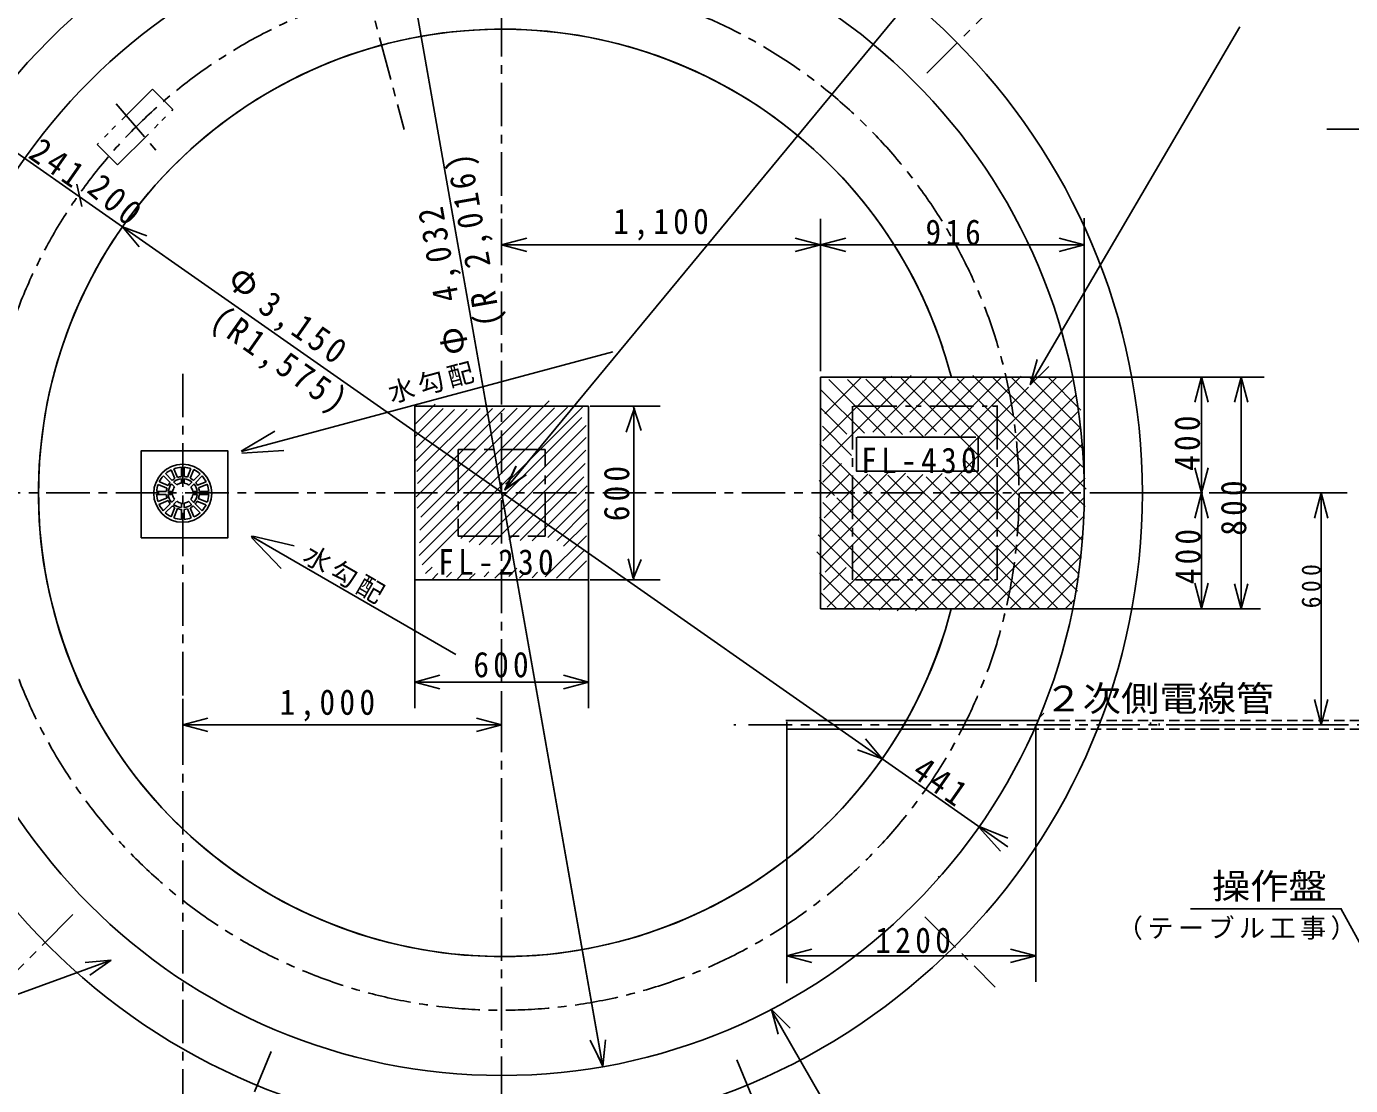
# Model space of a CAD drawing. Units: millimetres at full size, sheet at 1:30. Extents: x -5636 to 5974, y -4212 to 4128.
# Drawn here: x -3242 to 1326, y -1398 to 2256 of the extents above; entities that cross this region are included whole.
import ezdxf
from ezdxf.enums import TextEntityAlignment as Align

# ---------------------------------------------------------------- set-up
doc = ezdxf.new("R2010")
doc.units = ezdxf.units.MM
doc.header["$LTSCALE"] = 30
for name, pattern in [('CHAIN1', [8, 5, -1, 1, -1]), ('DASHED1', [1.8, 1.2, -0.6]), ('DASHED2', [3, 2, -1]), ('DOUBLE_CHAIN1', [8.8, 5, -1, 0.6, -0.6, 0.6, -1])]:
    doc.linetypes.add(name, pattern=pattern)
doc.layers.add('0-0', color=7, linetype='Continuous')
doc.styles.add('ＭＳ ゴシック', font='')
doc.styles.get('ＭＳ ゴシック').set_extended_font_data('MS Gothic')

msp = doc.modelspace()

# ---------------------------------------------------------------- linework, layer by layer
at = {"layer": '0-0', "linetype": 'CHAIN1'}
for p, q in [((-1603.12, 3262.5), (-1603.12, -1504.19)), ((-135.87, 2095.23), (257.43, 2488.54)), ((-2086.55, 2450.25), (-1939.28, 1900.65)), ((-2933.36, 1989.22), (-2794.89, 1828.1)), ((-2703.12, 1058.34), (-2703.12, -2835.36)), ((-393.13, 946.88), (-393.13, 346.88)), ((106.88, 946.88), (106.88, 346.88)), ((-4134.38, 646.88), (854.92, 646.88)), ((-801.56, -153.13), (-795.54, -153.13)), ((-750.98, -153.13), (1641.05, -153.13)), ((-622.63, -138.13), (239.65, -138.13)), ((-619.34, -168.13), (236.36, -168.13)), ((657.62, -138.13), (660.94, -138.13)), ((660.91, -168.13), (660.94, -168.13)), ((-3082.07, -808.06), (-3546.88, -1272.87)), ((-143.02, -815.21), (100.11, -1058.34)), ((-2397.83, -1280.82), (-2551.98, -1652.97)), ((-791.29, -1309.34), (-680.56, -1576.68))]:
    msp.add_line(p, q, dxfattribs=at)
at = {"layer": '0-0', "color": 4}
for q in [(-1998.27, 2888.95), (-1279.27, -1278.16), (-1248.68, -1272.77)]:
    msp.add_line((-1253.91, -1332.54), q, dxfattribs=at)
at = {"layer": '0-0'}
for p, q in [((-1998.08, 2886.63), (-1254.12, -1333.27)), ((943.89, 2255.35), (220.57, 1020.13)), ((-1603.12, 2047.82), (-1603.12, 1943.84)), ((4246.88, 1902.16), (1244.27, 1902.16)), ((-3347.03, 1869.81), (142.72, -573.74)), ((-3069.06, 1711.88), (-3051.94, 1634.85)), ((-2911.7, 1564.99), (-2827.13, 1534.21)), ((-2911.7, 1564.99), (-2853.85, 1496.04)), ((-1603.12, 1592.78), (-1603.12, 1475.51)), ((-503.13, 1592.78), (-503.13, 1475.51)), ((-503.13, 1587.99), (-503.13, 1067.27)), ((406.88, 1594.81), (406.88, 646.15)), ((406.88, 1592.78), (406.88, 1475.51)), ((-1603.12, 1502.78), (-1516.19, 1526.07)), ((-503.13, 1502.78), (-416.19, 1526.07)), ((406.88, 1502.78), (319.94, 1526.07)), ((-503.13, 1502.78), (-1603.12, 1502.78)), ((-1603.12, 1502.78), (-1516.19, 1479.48)), ((-503.13, 1502.78), (-590.06, 1479.48)), ((-503.13, 1502.78), (-416.19, 1479.48)), ((406.88, 1502.78), (319.94, 1479.48)), ((-2500.35, 789.99), (-1219.13, 1133.29)), ((220.57, 1020.13), (244.4, 1106.92)), ((-190.73, 1051.72), (-495.49, 746.96)), ((21.97, 1051.85), (413.63, 660.2)), ((220.57, 1020.13), (284.6, 1083.38)), ((1027.89, 1046.88), (-503.13, 1046.88)), ((-503.13, 1046.88), (-503.13, 246.87)), ((-275.07, 1046.74), (-494.53, 827.28)), ((-360.54, 1047.72), (-488.1, 920.15)), ((313.66, 1046.99), (-480.12, 253.21)), ((-473.97, 1038.68), (-279.85, 844.56)), ((365.4, 1035.09), (-424.23, 245.46)), ((-410.17, 1038.52), (-220.15, 848.49)), ((-346.97, 1038.96), (-145.89, 837.87)), ((-137.19, 1041.62), (-322.65, 856.16)), ((-290.41, 1046.03), (-103.16, 858.78)), ((-67.35, 1047.82), (-259.85, 855.32)), ((-256.64, 1049.45), (-258.14, 1047.95)), ((-224.19, 1043.45), (397.91, 421.35)), ((-6.56, 1044.97), (-195.06, 856.47)), ((-151.33, 1034.24), (396.99, 485.91)), ((60.26, 1048.15), (-143.26, 844.63)), ((-99, 1045.54), (384.62, 561.93)), ((122.85, 1047.11), (-76.46, 847.79)), ((-30.97, 1041.15), (410.14, 600.04)), ((189.07, 1049.68), (-19.66, 840.95)), ((214.86, 1011.83), (5.16, 802.13)), ((93.02, 1044.44), (402.16, 735.3)), ((153.2, 1047.9), (402.5, 798.61)), ((220.63, 1044.12), (396.54, 868.21)), ((280.81, 1047.57), (395.3, 933.08)), ((811.24, 1047.39), (787.95, 960.46)), ((811.24, 646.88), (811.24, 1047.39)), ((811.24, 1047.39), (834.53, 960.46)), ((948.51, 1046.58), (925.21, 959.65)), ((948.51, 1046.58), (948.51, 246.53)), ((948.51, 1046.58), (971.8, 959.65)), ((-1438.71, 965.01), (-1885.09, 518.63)), ((-501.9, 1002.97), (-351.69, 852.75)), ((376.7, 982.75), (-354.34, 251.72)), ((-1722.22, 936.06), (-1903.96, 754.31)), ((-1832.09, 953.46), (-1903.83, 881.72)), ((-1903.12, 946.88), (-1303.12, 946.88)), ((-1804.5, 938.63), (-1901.87, 841.26)), ((-1593.22, 937.78), (-1897.72, 633.28)), ((-1765.75, 934.95), (-1896.48, 804.22)), ((-1677.09, 938.76), (-1895.51, 720.35)), ((-1549.68, 938.89), (-1894.04, 594.53)), ((-1635.16, 938.27), (-1893.42, 680)), ((-1375.55, 943.31), (-1887.31, 431.56)), ((-1420.68, 940.61), (-1886.2, 475.09)), ((-1499.78, 946.37), (-1882.39, 563.75)), ((-1589.82, 676.95), (-1324, 942.77)), ((-1303.12, 946.88), (-1303.12, 346.88)), ((-1056.57, 946.88), (-1297.97, 946.88)), ((-1144.35, 940.71), (-1173.29, 856.11)), ((-1148.8, 947.39), (-1122.08, 862.79)), ((-1146.57, 946.88), (-1146.57, 346.88)), ((-503.55, 940.97), (-412.61, 850.03)), ((387.24, 929.65), (-300.12, 242.29)), ((-1326.75, 907.26), (-1744.14, 489.87)), ((-1715.02, 476.56), (-1311.91, 879.67)), ((-496.7, 877.56), (-395.77, 776.63)), ((393.66, 872.43), (-238.63, 240.15)), ((-2501.39, 791.47), (-2385.18, 860.25)), ((-1311.43, 837.73), (-1680.96, 468.2)), ((-376, 838.9), (33.01, 838.9)), ((40.98, 836.24), (40.98, 721.7)), ((-2499.01, 784.36), (-2354.35, 793.84)), ((-1312.53, 794.2), (-1638.01, 468.73)), ((-505.49, 815.64), (-330.74, 640.89)), ((397.93, 813.07), (-174.89, 240.24)), ((-2708.12, 735.54), (-2708.12, 703.63)), ((-2698.12, 735.5), (-2698.12, 703.96)), ((-2687.17, 701.29), (-2674.86, 731)), ((-1590.88, 657.08), (-1553.48, 738.94)), ((-1315.23, 749.08), (-1578.26, 486.05)), ((-496.15, 742.66), (-381.96, 628.47)), ((-430.48, 748.33), (-494.51, 684.3)), ((392.66, 744.15), (-104.44, 247.05)), ((-2.52, 758.14), (385.25, 370.38)), ((811.24, 646.88), (787.95, 733.81)), ((811.24, 646.88), (834.53, 733.81)), ((-2746.88, 683.25), (-2769.81, 706.18)), ((-2739.64, 690.16), (-2763.08, 713.59)), ((-2730.66, 696.59), (-2743.04, 726.48)), ((-2724.04, 674.56), (-2734.77, 685.28)), ((-2721.55, 700.74), (-2733.83, 730.37)), ((-2708.12, 696.07), (-2708.12, 680.42)), ((-2698.12, 695.56), (-2698.12, 680.42)), ((-2690.33, 693.66), (-2690.26, 693.83)), ((-2677.63, 698.19), (-2665.57, 727.31)), ((-2666.17, 689.99), (-2643.43, 712.73)), ((-2658.59, 683.43), (-2636.36, 705.66)), ((-2652.61, 673.34), (-2622.82, 685.68)), ((-1571.16, 705.28), (-1877.25, 399.19)), ((-1592.37, 658.31), (-1519.05, 710.5)), ((-1591.79, 657.49), (-1518.47, 709.69)), ((-1319.53, 702.35), (-1539.26, 482.63)), ((-507.15, 690.02), (-455.01, 637.88)), ((-209.36, 714.89), (-501.59, 422.67)), ((-271.16, 716.74), (-498.88, 489.01)), ((-339.95, 711.58), (-490.86, 560.67)), ((-149.56, 711.05), (-487.03, 373.58)), ((-401.74, 713.43), (-483.68, 631.49)), ((-82.77, 714.2), (-395.45, 401.52)), ((-335.3, 709.09), (-263.76, 637.55)), ((-270.74, 708.17), (-191.93, 629.35)), ((-203.76, 704.83), (-138.28, 639.35)), ((-137.99, 702.69), (-60.39, 625.09)), ((-73.43, 701.78), (11.45, 616.9)), ((409.59, 697.44), (-39.59, 248.27)), ((-17.36, 709.35), (383.98, 308)), ((-2793.1, 651.88), (-2759.94, 651.88)), ((-2793.1, 641.88), (-2760.11, 641.88)), ((-2758.11, 663.25), (-2788.52, 675.85)), ((-2754.11, 672.42), (-2783.92, 684.77)), ((-2752.88, 651.88), (-2737.98, 651.88)), ((-2752.88, 641.88), (-2737.59, 641.88)), ((-2750.22, 659.98), (-2750.3, 660.02)), ((-2731.2, 667.57), (-2742.09, 678.47)), ((-2704.04, 646.88), (-2703.74, 647.18)), ((-2704.04, 646.88), (-2702.82, 646.88)), ((-2682.13, 674.04), (-2671.29, 684.87)), ((-2675.14, 666.88), (-2664.23, 677.79)), ((-2669.28, 651.88), (-2654.09, 651.88)), ((-2668.71, 641.88), (-2654.09, 641.88)), ((-2655.27, 661.42), (-2655.09, 661.49)), ((-2648.71, 664.13), (-2618.42, 676.68)), ((-2646.2, 641.88), (-2613.51, 641.88)), ((-2645.82, 651.88), (-2614.99, 651.88)), ((-1307.88, 671.58), (-1498.28, 481.18)), ((-269.17, 642.96), (125.46, 248.33)), ((749.32, 646.88), (548.98, 646.88)), ((572.99, 649.58), (572.99, 645.32)), ((811.24, 646.88), (787.95, 559.94)), ((811.24, 646.88), (834.53, 559.94)), ((811.24, 248.5), (811.24, 646.88)), ((1314.43, 646.88), (837.59, 646.88)), ((1224.43, 646.88), (1201.13, 559.94)), ((1224.43, -153.13), (1224.43, 646.88)), ((1224.43, 646.88), (1247.72, 559.94)), ((-2788.45, 617.08), (-2757.28, 629.99)), ((-2785.24, 607.58), (-2754.02, 620.51)), ((-2771.32, 584.84), (-2746.86, 609.31)), ((-2764.25, 577.77), (-2739.22, 602.8)), ((-2743.77, 564.65), (-2730.49, 596.71)), ((-2741.78, 614.38), (-2731.37, 624.8)), ((-2734.9, 607.12), (-2724.3, 617.72)), ((-2728.13, 602.4), (-2728.09, 602.5)), ((-2708.12, 612.11), (-2708.12, 596.98)), ((-2698.12, 610.89), (-2698.12, 596.98)), ((-2683.79, 618.33), (-2672.55, 607.09)), ((-2665.21, 564.72), (-2677.93, 595.42)), ((-2675.93, 624.62), (-2664.92, 613.6)), ((-2667.5, 602.04), (-2643.75, 578.29)), ((-2660.59, 609.28), (-2636.35, 585.03)), ((-2657.53, 630.94), (-2657.44, 630.9)), ((-2654.39, 618.82), (-2623.62, 606.07)), ((-2649.64, 627.67), (-2619.45, 615.17)), ((-1312.18, 624.85), (-1443.47, 493.56)), ((-494.72, 613.95), (-128.91, 248.14)), ((-446.96, 629.83), (-64.62, 247.49)), ((-384.6, 631.11), (-1.45, 247.95)), ((-328.88, 639.02), (61.17, 248.98)), ((-192.2, 629.62), (190.88, 246.55)), ((-137.8, 638.87), (252.93, 248.14)), ((-72.78, 637.49), (319.46, 245.24)), ((364.07, 264.28), (6.84, 621.5)), ((405.91, 630.12), (23.59, 247.8)), ((-2734.54, 560.81), (-2721.28, 592.81)), ((-2708.12, 590.59), (-2708.12, 555.78)), ((-2698.12, 590.22), (-2698.12, 556.61)), ((-2674.29, 560.51), (-2687.27, 591.84)), ((-1305.31, 589.29), (-1412.37, 482.23)), ((-506.62, 562.21), (-191.53, 247.12)), ((404.52, 565.1), (87.32, 247.9)), ((-1309.6, 542.57), (-1389.18, 463)), ((-510.55, 502.5), (-255.82, 247.77)), ((-2466.93, 497.83), (-1760.62, 90.03)), ((-2465.81, 492.65), (-2363.84, 385.93)), ((-2461.07, 497.4), (-2318.78, 464.2)), ((-2445.86, 485.66), (-2430.62, 476.86)), ((-1310.71, 499.04), (-1452.6, 357.15)), ((400.84, 497.78), (152.17, 249.11)), ((-1316.6, 450.72), (-1413.97, 353.36)), ((-1310.29, 412.53), (-1370.95, 351.86)), ((-1148.8, 352.95), (-1166.61, 419.74)), ((-1148.8, 350.72), (-1122.08, 417.51)), ((-515.81, 444.12), (-318.44, 246.75)), ((396.01, 429.31), (215.35, 248.65)), ((-1842.96, 391.05), (-1865.61, 368.41)), ((-1844.39, 347.2), (-1822.74, 368.85)), ((-1775.83, 373.33), (-1792.89, 356.27)), ((-1735.84, 370.89), (-1755.73, 351)), ((-1694.87, 369.44), (-1713.79, 350.51)), ((-1646.97, 374.91), (-1663.88, 358)), ((-1609.95, 369.51), (-1626.73, 352.73)), ((-1550.19, 386.84), (-1578.41, 358.62)), ((-1523.05, 371.55), (-1541.26, 353.34)), ((-1479.11, 373.07), (-1497.73, 354.45)), ((-506.19, 370.86), (-381.05, 245.72)), ((-414.36, 389.97), (-492.23, 312.1)), ((-1903.12, -95.49), (-1903.12, 346.27)), ((-1303.12, -95.49), (-1303.12, 346.27)), ((-1056.57, 346.88), (-1297.97, 346.88)), ((388.9, 358.56), (278.52, 248.18)), ((811.24, 248.5), (787.95, 335.44)), ((811.24, 248.5), (834.53, 335.44)), ((948.51, 246.53), (925.21, 333.46)), ((948.51, 246.53), (971.8, 333.46)), ((-502.85, 303.88), (-445.34, 246.37)), ((373.77, 279.78), (342.26, 248.27)), ((1015.41, 246.87), (-503.13, 246.87)), ((-1903.12, -5.49), (-1816.19, 17.8)), ((-1303.12, -5.49), (-1390.06, 17.8)), ((-1903.12, -5.49), (-1303.12, -5.49)), ((-1903.12, -5.49), (-1816.19, -28.79)), ((-1303.12, -5.49), (-1390.06, -28.79)), ((-2703.12, -63.12), (-2703.12, -170.3)), ((-1603.12, -63.12), (-1603.12, -170.3)), ((1224.43, -153.13), (1201.13, -66.19)), ((1224.43, -153.13), (1247.72, -66.19)), ((-2703.12, -153.12), (-2616.19, -129.82)), ((-1603.12, -153.12), (-1690.06, -129.82)), ((-2703.12, -153.12), (-1603.12, -153.12)), ((-2703.12, -153.12), (-2616.19, -176.41)), ((-1603.12, -153.12), (-1690.06, -176.41)), ((-619.34, -142.68), (-619.34, -1044.24)), ((-619.34, -168.13), (236.36, -168.13)), ((-616.05, -138.13), (249.52, -138.13)), ((239.65, -155.85), (239.65, -1039.77)), ((637.88, -168.13), (644.4, -168.13)), ((641.17, -138.13), (644.4, -138.13)), ((1314.43, -153.13), (837.59, -153.12)), ((-290.42, -270.46), (-348.27, -201.51)), ((-290.42, -270.46), (-374.99, -239.68)), ((44.18, -504.29), (143.04, -543.83)), ((44.18, -507.11), (117.62, -589.03)), ((-97.57, -679.16), (-92.78, -676.76)), ((773.44, -787.5), (1293.75, -787.5)), ((1292.6, -786.65), (1375.3, -937.87)), ((-619.34, -950.37), (-532.41, -927.08)), ((-619.34, -950.37), (239.65, -950.37)), ((-619.34, -950.37), (-532.41, -973.66)), ((239.65, -950.37), (152.71, -927.08)), ((239.65, -950.37), (152.71, -973.66)), ((-2950.11, -964.99), (-3039.77, -972.81)), ((-2950.11, -964.99), (-3023.85, -1016.59)), ((-168.75, -2010.94), (-673.56, -1136.59)), ((-672.04, -1135.71), (-649.4, -1220.21)), ((-668.42, -1139.34), (-607.54, -1200.22)), ((-1253.98, -1330.25), (-1297.41, -1241.74)), ((-1253.98, -1331.92), (-1244.8, -1240.07)), ((-1253.15, -1332.34), (-1254.4, -1332.34))]:
    msp.add_line(p, q, dxfattribs=at)
at = {"layer": '0-0', "linetype": 'DOUBLE_CHAIN1'}
for p, q in [((-389.49, 946.88), (114.34, 946.88)), ((-382.81, 346.88), (106.88, 346.88))]:
    msp.add_line(p, q, dxfattribs=at)
at = {"layer": '0-0', "linetype": 'DASHED2'}
msp.add_line((267.19, -112.5), (253.12, -126.56), dxfattribs=at)
at = {"layer": '0-0', "linetype": 'DASHED1'}
for p, q in [((843.75, -168.13), (239.65, -168.13)), ((843.75, -138.13), (242.94, -138.13)), ((634.99, -145.6), (634.99, -152.21)), ((634.99, -155.51), (634.99, -148.91)), ((634.99, -155.51), (634.99, -148.91)), ((664.99, -155.51), (664.99, -148.91)), ((664.99, -155.51), (664.99, -148.91)), ((836.82, -138.13), (1514.02, -138.13)), ((836.82, -168.13), (1514.02, -168.13))]:
    msp.add_line(p, q, dxfattribs=at)
at = {"layer": '0-0'}
for points in [[(100.42, 2706.54), (-1591.79, 657.49), (-1554.39, 739.35)], [(406.88, 1502.78), (-503.13, 1502.78), (-590.06, 1526.07)], [(-1903.12, 946.88), (-1903.12, 346.88), (-1303.12, 346.88)], [(-378.66, 838.9), (-378.66, 721.7), (40.98, 721.7)], [(-5569.37, -1199.34), (-3594.58, -1199.34), (-2950.11, -964.99)]]:
    msp.add_lwpolyline(points, dxfattribs=at)
at = {"layer": '0-0', "linetype": 'DOUBLE_CHAIN1'}
msp.add_lwpolyline([(-2928.05, 1778.76), (-2737.13, 1969.68), (-2807.84, 2040.39), (-2998.76, 1849.47)], close=True, dxfattribs=at)
at = {"layer": '0-0'}
msp.add_lwpolyline([(-2847.28, 492.1), (-2547.28, 492.1), (-2547.28, 792.1), (-2847.28, 792.1)], close=True, dxfattribs=at)
at = {"layer": '0-0', "linetype": 'CHAIN1'}
msp.add_lwpolyline([(-1752.82, 497.35), (-1452.82, 497.35), (-1452.82, 797.35), (-1752.82, 797.35)], close=True, dxfattribs=at)
at = {"layer": '0-0'}
for centre, radius in [((-1602.69, 645.7), 2210), ((-1602.93, 646.88), 2010), ((-2703.43, 645.66), 100)]:
    msp.add_circle(centre, radius, dxfattribs=at)
at = {"layer": '0-0', "linetype": 'CHAIN1'}
msp.add_circle((-1603.07, 647.18), 1785, dxfattribs=at)
at = {"layer": '0-0'}
for centre, radius, start, end in [((-1601.06, 647.26), 1600, 14.39841, 341.80886), ((-1601.06, 647.26), 1600, 18.21931, 345.52324), ((-2703.43, 645.66), 90, 92.98813, 109.73612), ((-2703.43, 645.66), 90, 71.49086, 86.61862), ((-2703.43, 645.66), 90, 137.60254, 154.06849), ((-2703.43, 645.66), 90, 116.10577, 131.15959), ((-2703.01, 646.62), 57, 118.99058, 130.18233), ((-2703.43, 646.27), 50, 95.30674, 128.45069), ((-2703.01, 646.62), 57, 95.18038, 109.03399), ((-2703.43, 646.27), 50, 50.42169, 84.4605), ((-2703.01, 646.62), 57, 74.06928, 85.45286), ((-2703.01, 646.62), 57, 49.55215, 63.58838), ((-2703.43, 645.66), 90, 48.18474, 65.12075), ((-2703.43, 645.66), 90, 26.40361, 41.81526), ((-2703.43, 645.66), 90, 182.24026, 198.56536), ((-2703.43, 645.66), 90, 160.45376, 176.04025), ((-2703.01, 646.62), 57, 184.68278, 197.63556), ((-2703.01, 646.62), 57, 163.25748, 174.6871), ((-2703.01, 646.62), 57, 140.07192, 153.15025), ((-2703.43, 646.27), 50, 184.75615, 219.30742), ((-2703.43, 646.27), 50, 140.44551, 173.37369), ((-2703.43, 646.27), 35, 187.19332, 216.82134), ((-2703.43, 646.27), 35, 142.50048, 170.78093), ((-2703.43, 646.27), 35, 97.11117, 126.07277), ((-2703.43, 646.27), 35, 52.50048, 81.52375), ((-2703.43, 646.27), 35, 321.78891, 352.79011), ((-2703.43, 646.27), 35, 9.37738, 36.07277), ((-2703.43, 646.27), 50, 318.73048, 354.38094), ((-2703.43, 646.27), 50, 6.79915, 39.24643), ((-2703.01, 646.62), 57, 27.71621, 39.26682), ((-2703.01, 646.62), 57, 340.60219, 355.41133), ((-2703.01, 646.62), 57, 5.76243, 16.95664), ((-2703.43, 645.66), 90, 339.80543, 357.59114), ((-2703.43, 645.66), 90, 3.94767, 19.97432), ((-2703.43, 645.66), 90, 204.89018, 221.76196), ((-2703.01, 646.62), 57, 206.268, 220.48649), ((-2703.01, 646.62), 57, 230.63207, 240.59537), ((-2703.43, 646.27), 50, 230.9835, 264.49315), ((-2703.43, 646.27), 35, 233.68767, 262.26074), ((-2703.43, 646.27), 50, 274.94752, 308.24204), ((-2703.43, 646.27), 35, 278.76497, 305.07948), ((-2703.01, 646.62), 57, 297.11968, 308.54316), ((-2703.01, 646.62), 57, 317.72313, 330.54861), ((-2703.43, 645.66), 90, 317.82656, 333.89737), ((-2703.43, 645.66), 90, 227.97806, 243.32881), ((-2703.43, 645.66), 90, 249.91095, 267.01187), ((-2703.01, 646.62), 57, 251.26479, 264.72375), ((-2703.43, 645.66), 90, 273.18314, 288.89423), ((-2703.01, 646.62), 57, 275.00579, 285.20199), ((-2703.43, 645.66), 90, 295.28474, 311.54023)]:
    msp.add_arc(centre, radius, start, end, dxfattribs=at)

# ---------------------------------------------------------------- texts
at = {"layer": '0-0', "style": 'ＭＳ ゴシック'}
for rotation, p in [(315, (-2576.97, 1356.72)), (100, (-1691.07, 1136.36))]:
    msp.add_text('Φ', height=87.98, rotation=rotation, dxfattribs=at).set_placement(p, align=Align.BOTTOM_LEFT)
at = {"layer": '0-0', "style": 'ＭＳ ゴシック', "width": 1.1}
for s, p in [('２次側電線管', (269.81, -132.67)), ('操作盤', (847.62, -779.83))]:
    msp.add_text(s, height=87.98, dxfattribs=at).set_placement(p, align=Align.BOTTOM_LEFT)
at = {"layer": '0-0', "attachment_point": 7, "style": 'ＭＳ ゴシック'}
for s, insert, char_height, rotation in [('\\T1.27;\\W0.9;241', (-3240.22, 1806.01), 87.98, 325), ('\\T1.28;\\W0.9;(R\\~2,016)', (-1581.8, 1231.97), 87.98, 100), ('\\T1.27;\\W0.9;200', (-3039.1, 1686.2), 87.98, 320), ('\\T1.28;\\W0.9;4,032', (-1727.49, 1318.48), 87.98, 100), ('\\T1.28;\\W0.9;3,150', (-2461.44, 1258.3), 87.98, 325), ('\\T1.28;\\W0.9;(R1,575)', (-2628.32, 1206.95), 87.98, 325), ('\\T1.17;水勾配', (-1981.83, 950.19), 65.98, 15), ('\\T1.27;\\W0.9;400', (807.11, 723.26), 87.98, 90), ('\\T1.27;\\W0.9;600', (-1161.57, 549.38), 87.98, 90), ('\\T1.27;\\W0.9;800', (967.22, 499.4), 87.98, 90), ('\\T1.27;\\W0.9;400', (809.62, 331.95), 87.98, 90), ('\\T1.17;水勾配', (-2297.24, 407.16), 65.98, 330), ('\\T1.38;\\W0.9;600', (1223.23, 249.18), 65.98, 90), ('\\T1.27;\\W0.9;441', (-193.08, -329.17), 87.98, 325)]:
    msp.add_mtext(s, dxfattribs=dict(at, insert=insert, char_height=char_height, rotation=rotation))
for s, insert, char_height in [('\\T1.28;\\W0.9;1,100', (-1218.13, 1517.78), 87.98), ('\\T1.27;\\W0.9;916', (-140.78, 1501.39), 87.98), ('\\T1.28;\\W0.9;FL-430', (-362.72, 714.07), 87.98), ('\\T1.28;\\W0.9;FL-230', (-1822.18, 363.53), 87.98), ('\\T1.27;\\W0.9;600', (-1700.62, 9.51), 87.98), ('\\T1.28;\\W0.9;1,000', (-2369.49, -141.31), 87.98), ('\\T1.17;（テーブル工事）', (519.42, -895.56), 65.98), ('\\T1.28;\\W0.9;1200', (-313.95, -941.43), 87.98)]:
    msp.add_mtext(s, dxfattribs=dict(at, insert=insert, char_height=char_height))

doc.saveas('drawing.dxf')
